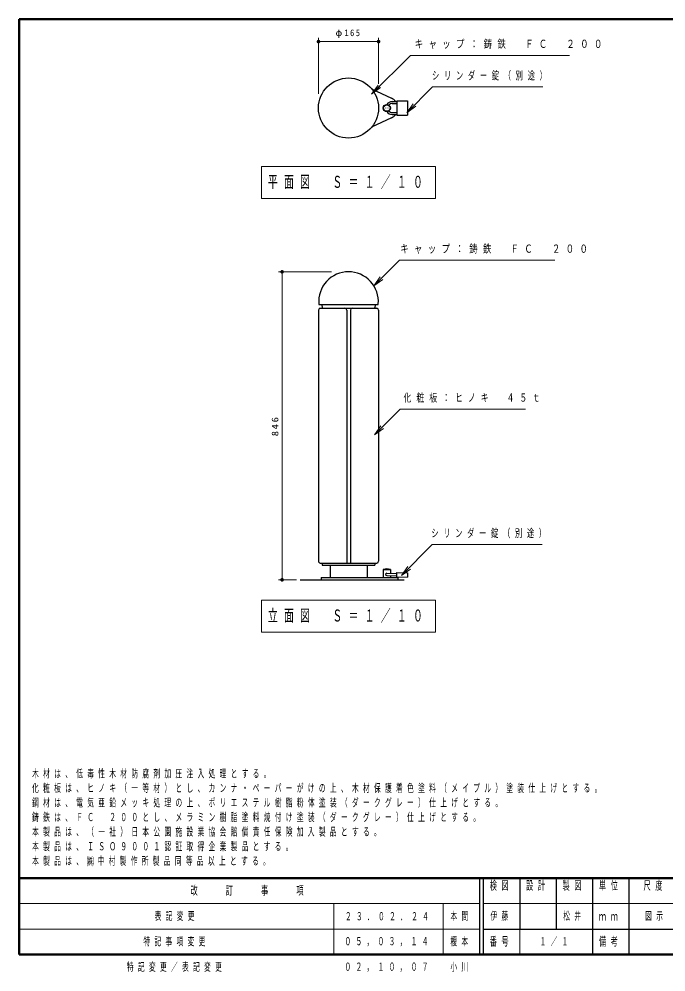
# Model space of a CAD drawing. Units: millimetres on the paper, scale 1:10. Extents: x -365 to 0, y -5 to 257.
# Drawn here: x -365 to -187.3, y -4.8 to 257 of the extents above; entities that cross this region are included whole.
import ezdxf
from ezdxf.enums import TextEntityAlignment as Align

# ---------------------------------------------------------------- set-up
doc = ezdxf.new("R2010")
doc.units = ezdxf.units.MM
doc.layers.add('1_10', color=7, linetype='Continuous', lineweight=25)
doc.layers.add('NAKAMURA図枠', color=7, linetype='Continuous', lineweight=13)
doc.layers.add('99', color=7, linetype='Continuous')
doc.layers.add('CLASS1', color=7, linetype='Continuous')
doc.styles.add('ＭＳ ゴシック', font='')
doc.styles.get('ＭＳ ゴシック').set_extended_font_data('MS Gothic')

# ---------------------------------------------------------------- blocks, each defined once
blk = doc.blocks.new('filled_dot')
at = {"color": 0, "linetype": 'Continuous', "lineweight": -2, "const_width": 1.25}
blk.add_lwpolyline([(-0.625, 0, 1), (0.625, 0, 1)], format="xyb", close=True, dxfattribs=at)

msp = doc.modelspace()

# ---------------------------------------------------------------- linework, layer by layer
at = {"layer": '1_10', "lineweight": 13}
for p, q in [((-282.759, 236.457), (-282.759, 251.811)), ((-266.259, 239.206), (-266.259, 251.811)), ((-282.759, 250.811), (-266.259, 250.811)), ((-268.162, 236.397), (-266.394, 238.872)), ((-268.162, 236.397), (-266.04, 238.518)), ((-265.687, 238.165), (-268.162, 236.397)), ((-258.495, 231.27), (-256.727, 233.745)), ((-258.495, 231.27), (-256.374, 233.391)), ((-256.02, 233.038), (-258.495, 231.27)), ((-298.409, 216.498), (-298.409, 207.698)), ((-250.609, 216.498), (-298.409, 216.498)), ((-250.609, 207.698), (-250.609, 216.498)), ((-298.409, 207.698), (-250.609, 207.698)), ((-279.225, 187.561), (-293.759, 187.561)), ((-292.759, 102.961), (-292.759, 187.561)), ((-267.544, 183.689), (-265.776, 186.164)), ((-267.544, 183.689), (-265.423, 185.811)), ((-265.069, 185.457), (-267.544, 183.689)), ((-267.407, 142.794), (-265.639, 145.269)), ((-267.407, 142.794), (-265.286, 144.915)), ((-264.932, 144.562), (-267.407, 142.794)), ((-260.003, 104.146), (-258.235, 106.621)), ((-260.003, 104.146), (-257.882, 106.267)), ((-257.528, 105.914), (-260.003, 104.146)), ((-288.759, 102.961), (-293.759, 102.961)), ((-298.409, 97.361), (-298.409, 88.561)), ((-250.609, 97.361), (-298.409, 97.361)), ((-250.609, 88.561), (-250.609, 97.361)), ((-298.409, 88.561), (-250.609, 88.561))]:
    msp.add_line(p, q, dxfattribs=at)
at = {"layer": '1_10'}
for p, q in [((-268.189, 237.865), (-262.723, 235.272)), ((-262.509, 234.311), (-261.244, 234.311)), ((-262.509, 233.811), (-261.244, 233.811)), ((-261.244, 234.561), (-258.303, 234.561)), ((-261.244, 234.561), (-261.244, 230.561)), ((-258.303, 234.561), (-258.303, 230.561)), ((-264.309, 232.611), (-264.309, 232.511)), ((-263.709, 232.611), (-263.709, 232.511)), ((-262.509, 231.311), (-261.244, 231.311)), ((-262.509, 230.811), (-261.244, 230.811)), ((-261.244, 230.561), (-258.303, 230.561)), ((-262.723, 229.85), (-268.189, 227.257)), ((-282.486, 178.561), (-266.531, 178.561)), ((-281.841, 178.381), (-281.777, 177.741)), ((-267.177, 178.381), (-267.241, 177.741)), ((-282.759, 177.061), (-282.759, 108.061)), ((-282.259, 177.561), (-266.759, 177.561)), ((-275.009, 177.061), (-275.009, 107.561)), ((-274.009, 177.061), (-274.009, 107.561)), ((-266.259, 177.061), (-266.259, 108.061)), ((-282.259, 107.561), (-266.759, 107.561)), ((-281.759, 107.561), (-281.759, 106.961)), ((-267.259, 107.561), (-267.259, 106.961)), ((-281.759, 106.961), (-267.259, 106.961)), ((-279.589, 106.961), (-279.589, 103.561)), ((-269.429, 106.961), (-269.429, 103.561)), ((-264.009, 105.961), (-265.009, 105.761)), ((-265.009, 105.761), (-263.009, 105.761)), ((-265.009, 105.761), (-265.009, 103.561)), ((-263.009, 105.761), (-264.009, 105.961)), ((-264.001, 104.761), (-261.302, 104.695)), ((-263.009, 105.761), (-263.009, 104.737)), ((-261.295, 104.995), (-261.325, 103.795)), ((-261.295, 104.995), (-258.296, 104.922)), ((-258.296, 104.922), (-258.326, 103.722)), ((-287.759, 102.961), (-259.26, 102.961)), ((-282.009, 103.561), (-282.009, 102.961)), ((-282.009, 103.561), (-261.009, 103.561)), ((-264.016, 104.162), (-261.317, 104.096)), ((-263.009, 104.137), (-263.009, 103.561)), ((-261.324, 103.796), (-258.325, 103.722)), ((-261.009, 103.561), (-261.009, 102.961))]:
    msp.add_line(p, q, dxfattribs=at)
at = {"layer": '1_10', "lineweight": 13}
for points in [[(-268.162, 236.397), (-257.529, 247.03), (-213.83, 247.03)], [(-258.495, 231.27), (-251.424, 238.341), (-221.137, 238.341)], [(-267.544, 183.689), (-260.473, 190.761), (-217.8, 190.761)], [(-267.407, 142.794), (-260.336, 149.865), (-225.919, 149.865)], [(-260.003, 104.146), (-251.518, 112.631), (-221.342, 112.631)]]:
    msp.add_lwpolyline(points, dxfattribs=at)
at = {"layer": '1_10'}
for centre, radius in [((-274.509, 232.561), 8.25), ((-264.009, 232.561), 1), ((-264.009, 232.561), 0.9)]:
    msp.add_circle(centre, radius, dxfattribs=at)
for centre, radius, start, end in [((-262.509, 232.511), 1.8, 89.99998, 144.34214), ((-262.509, 232.611), 1.2, 89.99998, 140.28381), ((-264.009, 232.561), 3, 35.68525, 64.62323), ((-262.509, 232.611), 1.8, 215.65786, 270.00002), ((-262.509, 232.511), 1.2, 219.71619, 270.00002), ((-264.009, 232.561), 3, 295.37677, 324.31475), ((-274.509, 179.361), 8.2, 89.99998, 184.30121), ((-274.509, 179.361), 8.2, 355.69876, 89.99998), ((-282.486, 178.761), 0.2, 184.30191, 270.00002), ((-282.04, 178.361), 0.2, 5.7114, 89.99998), ((-266.978, 178.361), 0.2, 89.99998, 174.28856), ((-266.531, 178.761), 0.2, 269.99996, 355.69807), ((-282.259, 177.061), 0.5, 89.99998, 179.99996), ((-281.578, 177.761), 0.2, 185.71139, 270.00002), ((-275.509, 177.061), 0.5, 0, 89.99998), ((-273.509, 177.061), 0.5, 89.99998, 179.99996), ((-267.44, 177.761), 0.2, 269.99996, 354.2886), ((-266.759, 177.061), 0.5, 0, 89.99998), ((-282.259, 108.061), 0.5, 179.99998, 270.00002), ((-266.759, 108.061), 0.5, 270.00002, 0), ((-264.009, 104.461), 0.3, 88.60093, 268.5991)]:
    msp.add_arc(centre, radius, start, end, dxfattribs=at)
at = {"layer": 'NAKAMURA図枠', "lineweight": 50}
for p, q in [((-365, 257), (-365, 0)), ((0, 257), (-365, 257)), ((-365, 21), (0, 21)), ((-365, 0), (0, 0))]:
    msp.add_line(p, q, dxfattribs=at)
at = {"layer": 'NAKAMURA図枠', "lineweight": 25}
for p, q in [((-238.5, 21), (-238.5, 0)), ((-237.5, 21), (-237.5, 0)), ((-227.5, 21), (-227.5, 7)), ((-217.5, 21), (-217.5, 7)), ((-207.5, 21), (-207.5, 0)), ((-197.5, 21), (-197.5, 7)), ((-237.5, 7), (0, 7)), ((-197.5, 7), (-197.5, 0))]:
    msp.add_line(p, q, dxfattribs=at)
at = {"layer": 'NAKAMURA図枠'}
for p, q in [((-365, 14), (-238.5, 14)), ((-278.5, 14), (-278.5, 0)), ((-248.5, 14), (-248.5, 0)), ((-237.5, 14), (-182.5, 14)), ((-365, 7), (-238.5, 7)), ((-227.5, 7), (-227.5, 0))]:
    msp.add_line(p, q, dxfattribs=at)

# ---------------------------------------------------------------- block references
at = {"layer": '1_10', "lineweight": 13, "xscale": 0.4, "yscale": 0.4}
msp.add_blockref('filled_dot', (-282.759, 250.811), dxfattribs=at)
for p, rotation in [((-266.259, 250.811), 180), ((-292.759, 187.561), 270), ((-292.759, 102.961), 90)]:
    msp.add_blockref('filled_dot', p, dxfattribs=dict(at, rotation=rotation))

# ---------------------------------------------------------------- texts
at = {"layer": '1_10', "style": 'ＭＳ ゴシック'}
for s, insert, char_height, attachment_point in [('\\T1.33;\\W0.95;φ165', (-274.509, 251.811), 1.833, 8), ('\\T1.64;\\W0.75;キャップ：鋳鉄\u3000ＦＣ\u3000２００', (-256.33, 250.03), 2.199, 4), ('\\T1.64;\\W0.65;シリンダー錠（別途）', (-251.573, 241.341), 2.199, 4), ('\\T1.64;\\W0.6;平面図\u3000Ｓ＝１／１０', (-274.509, 212.098), 3.299, 5), ('\\T1.64;\\W0.75;キャップ：鋳鉄\u3000ＦＣ\u3000２００', (-260.3, 193.761), 2.199, 4), ('\\T1.64;\\W0.7;化粧板：ヒノキ\u3000４５ｔ', (-259.388, 152.865), 2.199, 4), ('\\T1.64;\\W0.65;シリンダー錠（別途）', (-251.778, 115.631), 2.199, 4), ('\\T1.64;\\W0.6;立面図\u3000Ｓ＝１／１０', (-274.509, 92.961), 3.299, 5)]:
    msp.add_mtext(s, dxfattribs=dict(at, insert=insert, char_height=char_height, attachment_point=attachment_point))
at = {"layer": '1_10', "insert": (-293.759, 145.261), "char_height": 1.833, "attachment_point": 8, "rotation": 90, "style": 'ＭＳ ゴシック'}
msp.add_mtext('\\T1.33;\\W1.15;846', dxfattribs=at)
at = {"layer": '99', "char_height": 2.199, "style": 'ＭＳ ゴシック'}
for s, insert, attachment_point in [('\\T1.64;\\W0.6;表記変更', (-327.75, 10.5), 4), ('\\T1.64;\\W0.6;２３．０２．２４', (-275.5, 10.5), 4), ('\\T1.64;\\W0.6;本間', (-246.5, 10.5), 4), ('\\T1.64;\\W0.6;伊藤', (-232.5, 10.5), 5), ('\\T1.64;\\W0.6;松井', (-212.5, 10.5), 5), ('\\T1.64;\\W0.6;図示', (-190, 10.5), 5), ('\\T1.64;\\W0.6;特記事項変更', (-321.75, 3.5), 5), ('\\T1.64;\\W0.6;０５，０３，１４', (-263.5, 3.5), 5), ('\\T1.64;\\W0.6;榎本', (-243.5, 3.5), 5), ('\\T1.64;\\W0.6;１／１', (-217.5, 3.5), 5), ('\\T1.64;\\W0.6;特記変更／表記変更', (-321.75, -3.5), 5), ('\\T1.64;\\W0.6;０２，１０，０７', (-263.5, -3.5), 5), ('\\T1.64;\\W0.6;小川', (-243.5, -3.5), 5)]:
    msp.add_mtext(s, dxfattribs=dict(at, insert=insert, attachment_point=attachment_point))
at = {"layer": 'CLASS1', "style": 'ＭＳ ゴシック', "width": 0.65}
msp.add_text('㈱', height=2.199, dxfattribs=at).set_placement((-346.422, 25.616), align=Align.MIDDLE_LEFT)
at = {"layer": 'CLASS1', "char_height": 2.199, "attachment_point": 4, "style": 'ＭＳ ゴシック'}
for s, insert in [('\\T1.64;\\W0.6;木材は、低毒性木材防腐剤加圧注入処理とする。', (-361.422, 49.616)), ('\\T1.64;\\W0.6;化粧板は、ヒノキ（一等材）とし、カンナ・ペーパーがけの上、木材保護着色塗料（メイプル）塗装仕上げとする。', (-361.422, 45.616)), ('\\T1.64;\\W0.6;鋼材は、電気亜鉛メッキ処理の上、ポリエステル樹脂粉体塗装（ダークグレー）仕上げとする。', (-361.422, 41.616)), ('\\T1.64;\\W0.6;鋳鉄は、ＦＣ\u3000２００とし、メラミン樹脂塗料焼付け塗装（ダークグレー）仕上げとする。', (-361.422, 37.616)), ('\\T1.64;\\W0.6;本製品は、（一社）日本公園施設業協会賠償責任保険加入製品とする。', (-361.422, 33.616)), ('\\T1.64;\\W0.6;本製品は、ＩＳＯ９００１認証取得企業製品とする。', (-361.422, 29.616)), ('\\T1.64;\\W0.6;本製品は、', (-361.422, 25.616)), ('\\T1.64;\\W0.6;中村製作所製品同等品以上とする。', (-343.422, 25.616))]:
    msp.add_mtext(s, dxfattribs=dict(at, insert=insert))
at = {"layer": 'NAKAMURA図枠', "char_height": 2.346, "style": 'ＭＳ ゴシック'}
for s, insert, attachment_point in [('\\T1.64;\\W0.6;改\u3000\u3000訂\u3000\u3000事\u3000\u3000項', (-301.75, 17.5), 5), ('\\T1.64;\\W0.6;検図', (-232.5, 20.167), 2), ('\\T1.64;\\W0.6;設計', (-222.5, 20.167), 2), ('\\T1.64;\\W0.6;製図', (-212.5, 20.167), 2), ('\\T1.64;\\W0.6;単位', (-202.5, 20.167), 2), ('\\T1.64;\\W0.6;尺度', (-190.25, 20.167), 2), ('\\T1.64;\\W0.6;ｍｍ', (-202.5, 10.5), 5), ('\\T1.64;\\W0.6;番号', (-232.5, 3.5), 5), ('\\T1.64;\\W0.6;備考', (-202.5, 3.5), 5)]:
    msp.add_mtext(s, dxfattribs=dict(at, insert=insert, attachment_point=attachment_point))

doc.saveas('drawing.dxf')
